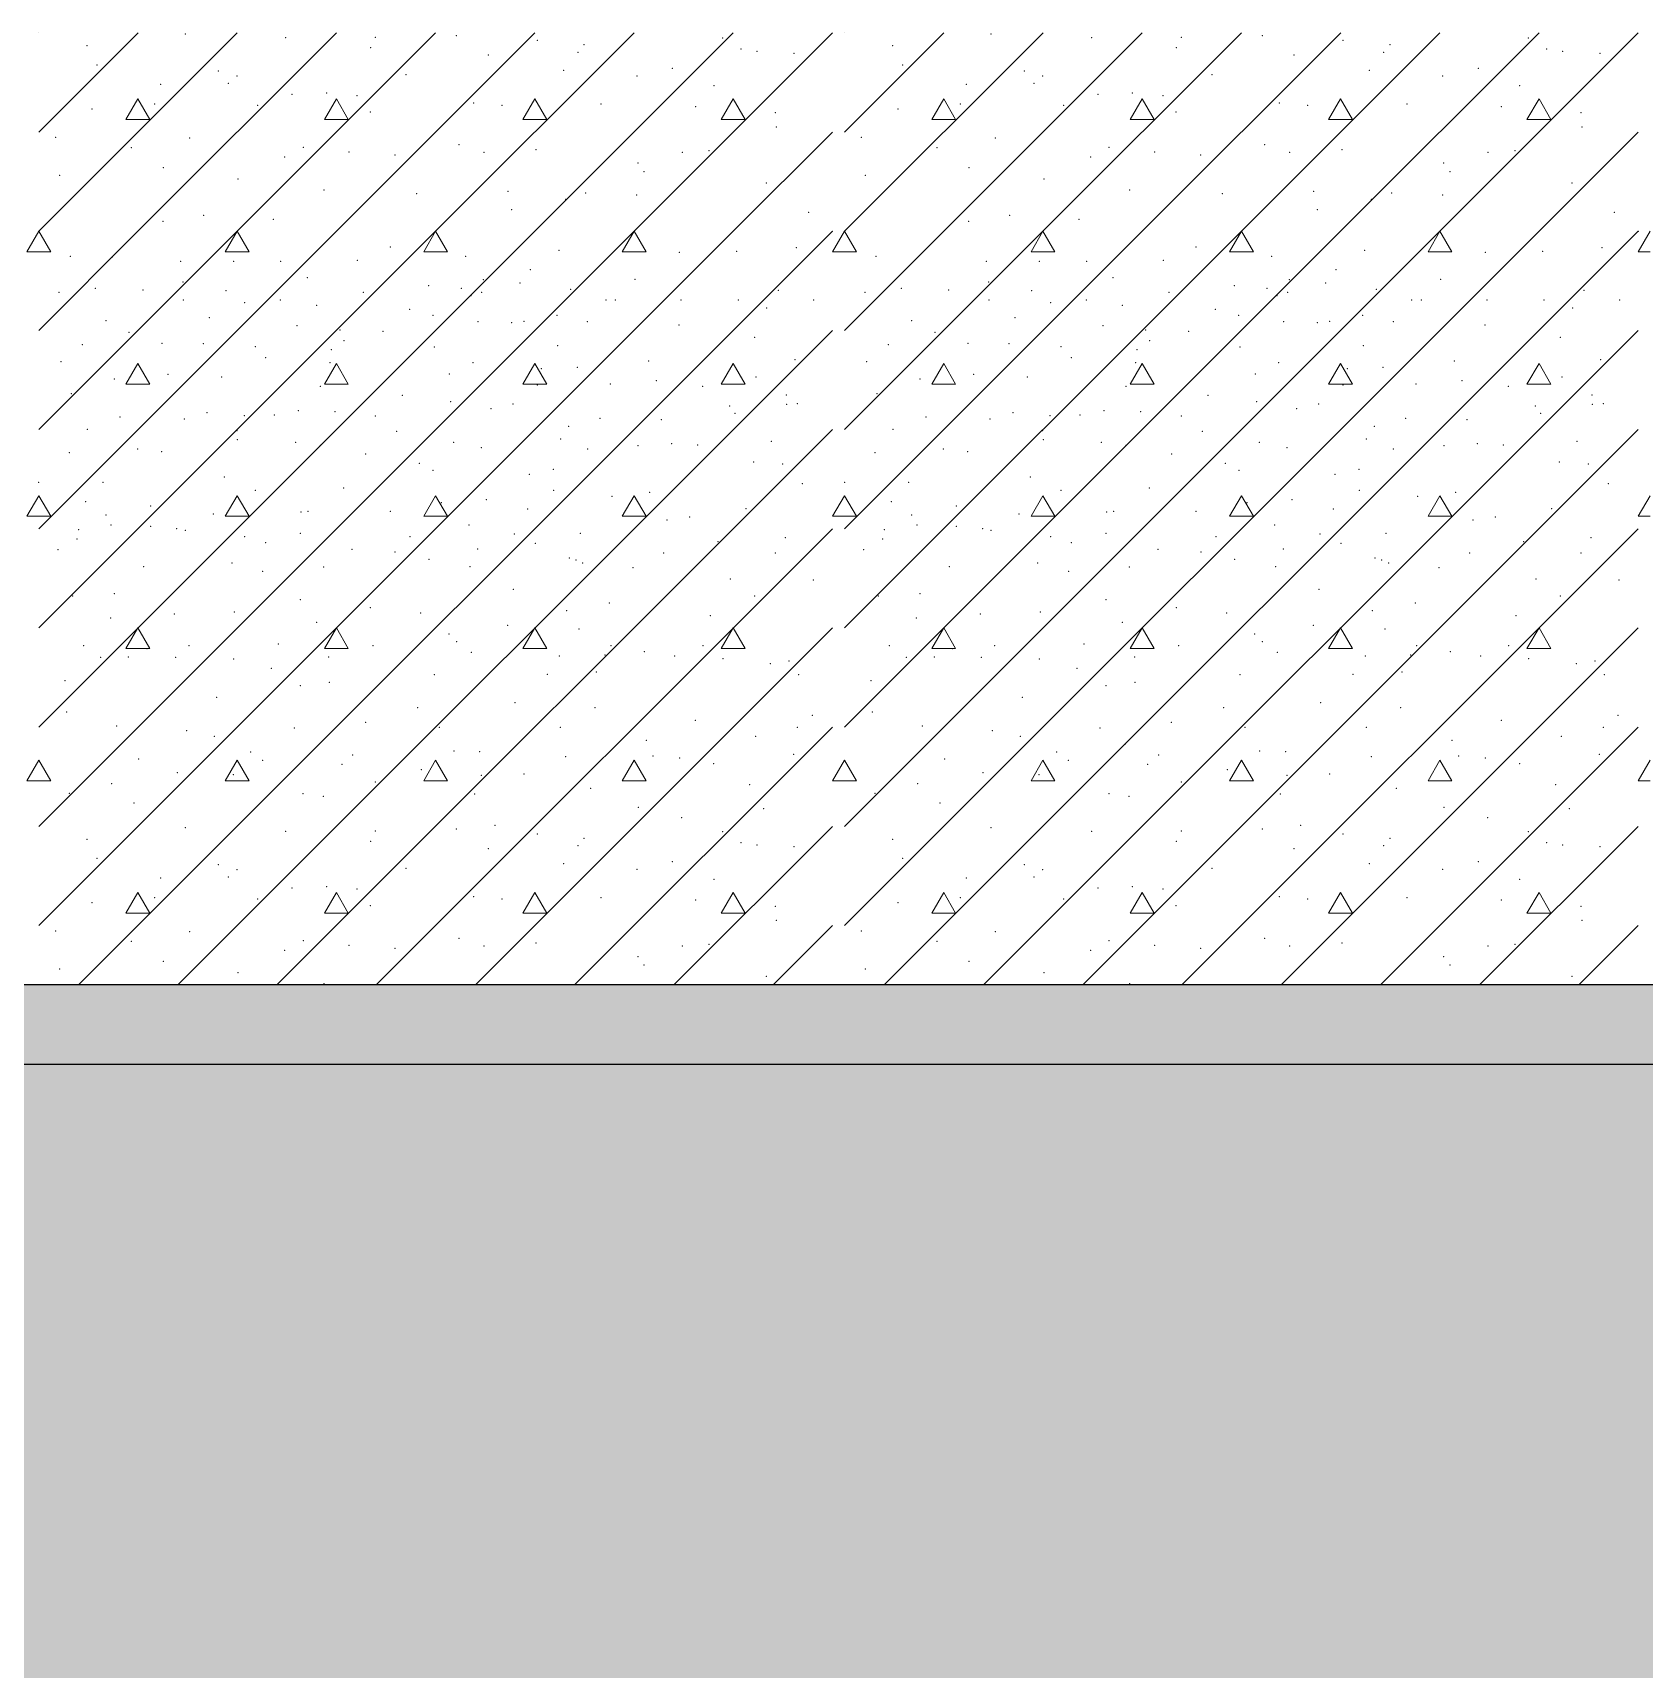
# Model space of a CAD drawing. Header units: millimetres. Extents: x 18162 to 7085488, y 72188 to 247925.
# Drawn here: x 3671636 to 3673666, y 88306 to 90368 of the extents above; entities that cross this region are included whole.
import ezdxf

# ---------------------------------------------------------------- set-up
doc = ezdxf.new("R2010")
doc.units = ezdxf.units.MM
doc.header["$MEASUREMENT"] = 0
doc.layers.add('Drawing & Figure', color=7, linetype='Continuous')
doc.layers.add('Structural - Bearing', color=7, linetype='Continuous')

# ---------------------------------------------------------------- blocks, each defined once
blk = doc.blocks.new('*X953', base_point=(3761974.7, 95118))
at = {"layer": 'Structural - Bearing', "color": 7, "linetype": 'Continuous', "lineweight": 9}
for p, q in [((3671643.6, 90242.9), (3671768.7, 90368)), ((3671643.6, 90367.9), (3671643.7, 90368)), ((3671643.6, 90117.9), (3671893.7, 90368)), ((3671768.6, 90117.9), (3672018.7, 90368)), ((3671893.6, 90117.9), (3672143.7, 90368)), ((3672018.6, 90117.9), (3672268.7, 90368)), ((3672143.6, 90117.9), (3672393.7, 90368)), ((3672268.6, 90117.9), (3672518.7, 90368)), ((3672393.6, 90117.9), (3672643.6, 90367.9)), ((3672658.8, 90242.9), (3672783.9, 90368)), ((3672658.8, 90367.9), (3672658.9, 90368)), ((3672658.8, 90117.9), (3672908.9, 90368)), ((3672783.8, 90117.9), (3673033.9, 90368)), ((3672908.8, 90117.9), (3673158.9, 90368)), ((3673033.8, 90117.9), (3673283.9, 90368)), ((3673158.8, 90117.9), (3673408.9, 90368)), ((3673283.8, 90117.9), (3673533.9, 90368)), ((3673408.8, 90117.9), (3673658.8, 90367.9)), ((3671753.5, 90258.6), (3671768.6, 90284.6)), ((3671768.6, 90284.6), (3671783.6, 90258.6)), ((3672003.5, 90258.6), (3672018.6, 90284.6)), ((3672018.6, 90284.6), (3672033.6, 90258.6)), ((3672253.5, 90258.6), (3672268.6, 90284.6)), ((3672268.6, 90284.6), (3672283.6, 90258.6)), ((3672503.5, 90258.6), (3672518.6, 90284.6)), ((3672518.6, 90284.6), (3672533.6, 90258.6)), ((3672768.6, 90258.6), (3672783.8, 90284.6)), ((3672783.8, 90284.6), (3672798.7, 90258.6)), ((3673018.6, 90258.6), (3673033.8, 90284.6)), ((3673033.8, 90284.6), (3673048.7, 90258.6)), ((3673268.6, 90258.6), (3673283.8, 90284.6)), ((3673283.8, 90284.6), (3673298.7, 90258.6)), ((3673518.6, 90258.6), (3673533.8, 90284.6)), ((3673533.8, 90284.6), (3673548.7, 90258.6)), ((3671783.6, 90258.6), (3671753.5, 90258.6)), ((3672033.6, 90258.6), (3672003.5, 90258.6)), ((3672283.6, 90258.6), (3672253.5, 90258.6)), ((3672533.6, 90258.6), (3672503.5, 90258.6)), ((3672798.7, 90258.6), (3672768.6, 90258.6)), ((3673048.7, 90258.6), (3673018.6, 90258.6)), ((3673298.7, 90258.6), (3673268.6, 90258.6)), ((3673548.7, 90258.6), (3673518.6, 90258.6)), ((3672518.6, 90117.9), (3672643.6, 90242.9)), ((3673533.8, 90117.9), (3673658.8, 90242.9)), ((3671628.5, 90091.9), (3671643.6, 90117.9)), ((3671643.6, 89242.9), (3672518.6, 90117.9)), ((3671643.6, 89367.9), (3672393.6, 90117.9)), ((3671643.6, 89992.9), (3671768.6, 90117.9)), ((3671643.6, 89492.9), (3672268.6, 90117.9)), ((3671643.6, 89617.9), (3672143.6, 90117.9)), ((3671643.6, 89742.9), (3672018.6, 90117.9)), ((3671643.6, 89867.9), (3671893.6, 90117.9)), ((3671658.8, 90091.9), (3671643.6, 90117.9)), ((3671693.7, 89168), (3672643.6, 90117.9)), ((3671893.6, 90117.9), (3671878.7, 90091.9)), ((3671908.8, 90091.9), (3671893.6, 90117.9)), ((3672143.6, 90117.9), (3672128.7, 90091.9)), ((3672158.8, 90091.9), (3672143.6, 90117.9)), ((3672393.6, 90117.9), (3672378.7, 90091.9)), ((3672408.8, 90091.9), (3672393.6, 90117.9)), ((3672643.6, 90091.9), (3672658.8, 90117.9)), ((3672658.8, 89242.9), (3673533.8, 90117.9)), ((3672658.8, 89367.9), (3673408.8, 90117.9)), ((3672658.8, 89992.9), (3672783.8, 90117.9)), ((3672658.8, 89492.9), (3673283.8, 90117.9)), ((3672658.8, 89617.9), (3673158.8, 90117.9)), ((3672658.8, 89742.9), (3673033.8, 90117.9)), ((3672658.8, 89867.9), (3672908.8, 90117.9)), ((3672673.9, 90091.9), (3672658.8, 90117.9)), ((3672708.9, 89168), (3673658.8, 90117.9)), ((3672908.8, 90117.9), (3672893.9, 90091.9)), ((3672923.9, 90091.9), (3672908.8, 90117.9)), ((3673158.8, 90117.9), (3673143.9, 90091.9)), ((3673173.9, 90091.9), (3673158.8, 90117.9)), ((3673408.8, 90117.9), (3673393.9, 90091.9)), ((3673423.9, 90091.9), (3673408.8, 90117.9)), ((3673658.8, 90091.9), (3673673.9, 90117.9)), ((3671643.6, 90091.9), (3671628.5, 90091.9)), ((3671643.6, 90091.9), (3671658.8, 90091.9)), ((3671878.7, 90091.9), (3671908.8, 90091.9)), ((3672128.7, 90091.9), (3672158.8, 90091.9)), ((3672378.7, 90091.9), (3672408.8, 90091.9)), ((3672658.8, 90091.9), (3672643.6, 90091.9)), ((3672658.8, 90091.9), (3672673.9, 90091.9)), ((3672893.9, 90091.9), (3672923.9, 90091.9)), ((3673143.9, 90091.9), (3673173.9, 90091.9)), ((3673393.9, 90091.9), (3673423.9, 90091.9)), ((3673673.9, 90091.9), (3673658.8, 90091.9)), ((3671818.7, 89168), (3672643.6, 89992.9)), ((3672833.9, 89168), (3673658.8, 89992.9)), ((3671753.5, 89925.3), (3671768.6, 89951.3)), ((3671768.6, 89951.3), (3671783.6, 89925.2)), ((3672003.5, 89925.3), (3672018.6, 89951.3)), ((3672018.6, 89951.3), (3672033.6, 89925.2)), ((3672253.5, 89925.3), (3672268.6, 89951.3)), ((3672268.6, 89951.3), (3672283.6, 89925.2)), ((3672503.5, 89925.3), (3672518.6, 89951.3)), ((3672518.6, 89951.3), (3672533.6, 89925.2)), ((3672768.6, 89925.3), (3672783.8, 89951.3)), ((3672783.8, 89951.3), (3672798.7, 89925.2)), ((3673018.6, 89925.3), (3673033.8, 89951.3)), ((3673033.8, 89951.3), (3673048.7, 89925.2)), ((3673268.6, 89925.3), (3673283.8, 89951.3)), ((3673283.8, 89951.3), (3673298.7, 89925.2)), ((3673518.6, 89925.3), (3673533.8, 89951.3)), ((3673533.8, 89951.3), (3673548.7, 89925.2)), ((3671783.6, 89925.2), (3671753.5, 89925.3)), ((3672033.6, 89925.2), (3672003.5, 89925.3)), ((3672283.6, 89925.2), (3672253.5, 89925.3)), ((3672533.6, 89925.2), (3672503.5, 89925.3)), ((3672798.7, 89925.2), (3672768.6, 89925.3)), ((3673048.7, 89925.2), (3673018.6, 89925.3)), ((3673298.7, 89925.2), (3673268.6, 89925.3)), ((3673548.7, 89925.2), (3673518.6, 89925.3)), ((3671943.7, 89168), (3672643.6, 89867.9)), ((3672958.9, 89168), (3673658.8, 89867.9)), ((3671628.5, 89758.6), (3671643.6, 89784.6)), ((3671658.8, 89758.6), (3671643.6, 89784.6)), ((3671893.6, 89784.6), (3671878.7, 89758.6)), ((3671908.8, 89758.6), (3671893.6, 89784.6)), ((3672143.6, 89784.6), (3672128.7, 89758.6)), ((3672158.8, 89758.6), (3672143.6, 89784.6)), ((3672393.6, 89784.6), (3672378.7, 89758.6)), ((3672408.8, 89758.6), (3672393.6, 89784.6)), ((3672643.6, 89758.6), (3672658.8, 89784.6)), ((3672673.9, 89758.6), (3672658.8, 89784.6)), ((3672908.8, 89784.6), (3672893.9, 89758.6)), ((3672923.9, 89758.6), (3672908.8, 89784.6)), ((3673158.8, 89784.6), (3673143.9, 89758.6)), ((3673173.9, 89758.6), (3673158.8, 89784.6)), ((3673408.8, 89784.6), (3673393.9, 89758.6)), ((3673423.9, 89758.6), (3673408.8, 89784.6)), ((3673658.8, 89758.6), (3673673.9, 89784.6)), ((3671643.6, 89758.6), (3671628.5, 89758.6)), ((3671643.6, 89758.6), (3671658.8, 89758.6)), ((3671878.7, 89758.6), (3671908.8, 89758.6)), ((3672128.7, 89758.6), (3672158.8, 89758.6)), ((3672378.7, 89758.6), (3672408.8, 89758.6)), ((3672658.8, 89758.6), (3672643.6, 89758.6)), ((3672658.8, 89758.6), (3672673.9, 89758.6)), ((3672893.9, 89758.6), (3672923.9, 89758.6)), ((3673143.9, 89758.6), (3673173.9, 89758.6)), ((3673393.9, 89758.6), (3673423.9, 89758.6)), ((3673673.9, 89758.6), (3673658.8, 89758.6)), ((3672068.7, 89168), (3672643.6, 89742.9)), ((3673083.9, 89168), (3673658.8, 89742.9)), ((3671753.5, 89591.9), (3671768.6, 89617.9)), ((3671768.6, 89617.9), (3671783.6, 89591.9)), ((3672003.5, 89591.9), (3672018.6, 89617.9)), ((3672018.6, 89617.9), (3672033.6, 89591.9)), ((3672193.7, 89168), (3672643.6, 89617.9)), ((3672253.5, 89591.9), (3672268.6, 89617.9)), ((3672268.6, 89617.9), (3672283.6, 89591.9)), ((3672503.5, 89591.9), (3672518.6, 89617.9)), ((3672518.6, 89617.9), (3672533.6, 89591.9)), ((3672768.6, 89591.9), (3672783.8, 89617.9)), ((3672783.8, 89617.9), (3672798.7, 89591.9)), ((3673018.6, 89591.9), (3673033.8, 89617.9)), ((3673033.8, 89617.9), (3673048.7, 89591.9)), ((3673208.9, 89168), (3673658.8, 89617.9)), ((3673268.6, 89591.9), (3673283.8, 89617.9)), ((3673283.8, 89617.9), (3673298.7, 89591.9)), ((3673518.6, 89591.9), (3673533.8, 89617.9)), ((3673533.8, 89617.9), (3673548.7, 89591.9)), ((3671783.6, 89591.9), (3671753.5, 89591.9)), ((3672033.6, 89591.9), (3672003.5, 89591.9)), ((3672283.6, 89591.9), (3672253.5, 89591.9)), ((3672533.6, 89591.9), (3672503.5, 89591.9)), ((3672798.7, 89591.9), (3672768.6, 89591.9)), ((3673048.7, 89591.9), (3673018.6, 89591.9)), ((3673298.7, 89591.9), (3673268.6, 89591.9)), ((3673548.7, 89591.9), (3673518.6, 89591.9)), ((3672318.7, 89168), (3672643.6, 89492.9)), ((3673333.9, 89168), (3673658.8, 89492.9)), ((3671628.5, 89425.3), (3671643.6, 89451.3)), ((3671658.8, 89425.3), (3671643.6, 89451.3)), ((3671893.6, 89451.3), (3671878.7, 89425.2)), ((3671908.8, 89425.3), (3671893.6, 89451.3)), ((3672143.6, 89451.3), (3672128.7, 89425.2)), ((3672158.8, 89425.3), (3672143.6, 89451.3)), ((3672393.6, 89451.3), (3672378.7, 89425.2)), ((3672408.8, 89425.3), (3672393.6, 89451.3)), ((3672643.6, 89425.3), (3672658.8, 89451.3)), ((3672673.9, 89425.3), (3672658.8, 89451.3)), ((3672908.8, 89451.3), (3672893.9, 89425.2)), ((3672923.9, 89425.3), (3672908.8, 89451.3)), ((3673158.8, 89451.3), (3673143.9, 89425.2)), ((3673173.9, 89425.3), (3673158.8, 89451.3)), ((3673408.8, 89451.3), (3673393.9, 89425.2)), ((3673423.9, 89425.3), (3673408.8, 89451.3)), ((3673658.8, 89425.3), (3673673.9, 89451.3)), ((3671643.6, 89425.2), (3671628.5, 89425.3)), ((3671643.6, 89425.2), (3671658.8, 89425.3)), ((3671878.7, 89425.2), (3671908.8, 89425.3)), ((3672128.7, 89425.2), (3672158.8, 89425.3)), ((3672378.7, 89425.2), (3672408.8, 89425.3)), ((3672658.8, 89425.2), (3672643.6, 89425.3)), ((3672658.8, 89425.2), (3672673.9, 89425.3)), ((3672893.9, 89425.2), (3672923.9, 89425.3)), ((3673143.9, 89425.2), (3673173.9, 89425.3)), ((3673393.9, 89425.2), (3673423.9, 89425.3)), ((3673673.9, 89425.2), (3673658.8, 89425.3)), ((3672443.7, 89168), (3672643.6, 89367.9)), ((3673458.9, 89168), (3673658.8, 89367.9)), ((3671753.5, 89258.6), (3671768.6, 89284.6)), ((3671768.6, 89284.6), (3671783.6, 89258.6)), ((3672003.5, 89258.6), (3672018.6, 89284.6)), ((3672018.6, 89284.6), (3672033.6, 89258.6)), ((3672253.5, 89258.6), (3672268.6, 89284.6)), ((3672268.6, 89284.6), (3672283.6, 89258.6)), ((3672503.5, 89258.6), (3672518.6, 89284.6)), ((3672518.6, 89284.6), (3672533.6, 89258.6)), ((3672768.6, 89258.6), (3672783.8, 89284.6)), ((3672783.8, 89284.6), (3672798.7, 89258.6)), ((3673018.6, 89258.6), (3673033.8, 89284.6)), ((3673033.8, 89284.6), (3673048.7, 89258.6)), ((3673268.6, 89258.6), (3673283.8, 89284.6)), ((3673283.8, 89284.6), (3673298.7, 89258.6)), ((3673518.6, 89258.6), (3673533.8, 89284.6)), ((3673533.8, 89284.6), (3673548.7, 89258.6)), ((3671783.6, 89258.6), (3671753.5, 89258.6)), ((3672033.6, 89258.6), (3672003.5, 89258.6)), ((3672283.6, 89258.6), (3672253.5, 89258.6)), ((3672533.6, 89258.6), (3672503.5, 89258.6)), ((3672798.7, 89258.6), (3672768.6, 89258.6)), ((3673048.7, 89258.6), (3673018.6, 89258.6)), ((3673298.7, 89258.6), (3673268.6, 89258.6)), ((3673548.7, 89258.6), (3673518.6, 89258.6)), ((3672568.7, 89168), (3672643.6, 89242.9)), ((3673583.9, 89168), (3673658.8, 89242.9))]:
    blk.add_line(p, q, dxfattribs=at)
for p in [(3671704.5, 90351.5), (3671828.2, 90366.2), (3671954.8, 90361.9), (3672067.9, 90362.2), (3672169.9, 90364.5), (3672271.9, 90358.3), (3672330.7, 90353.1), (3672505.2, 90361.4), (3672719.6, 90351.5), (3672843.3, 90366.2), (3672970, 90361.9), (3673083, 90362.2), (3673185, 90364.5), (3673287, 90358.3), (3673345.8, 90353.1), (3673520.4, 90361.4), (3672061.7, 90349.1), (3672210.1, 90339.8), (3672323, 90343.4), (3672528.4, 90347.5), (3672548.5, 90344.4), (3672595.3, 90342.2), (3673076.9, 90349.1), (3673225.2, 90339.8), (3673338.1, 90343.4), (3673543.5, 90347.5), (3673563.6, 90344.4), (3673610.5, 90342.2), (3671717.1, 90327.4), (3671870.1, 90319.7), (3671893.3, 90313.5), (3672106.5, 90315.1), (3672305, 90320.7), (3672397.3, 90313.6), (3672442, 90323.2), (3672732.2, 90327.4), (3672885.2, 90319.7), (3672908.4, 90313.5), (3673121.7, 90315.1), (3673320.1, 90320.7), (3673412.5, 90313.6), (3673457.2, 90323.2), (3671797.1, 90302.8), (3671882.5, 90304.3), (3671962.8, 90290.4), (3672006.4, 90292.1), (3672044.7, 90288.8), (3672494.4, 90301.2), (3672812.2, 90302.8), (3672897.6, 90304.3), (3672978, 90290.4), (3673021.5, 90292.1), (3673059.9, 90288.8), (3673509.5, 90301.2), (3671710.9, 90271.7), (3671789.8, 90278), (3671919.6, 90276.4), (3672061.5, 90268.2), (3672191.5, 90279.5), (3672227.1, 90276.4), (3672352.2, 90278), (3672471.2, 90274.9), (3672726.1, 90271.7), (3672804.9, 90278), (3672934.7, 90276.4), (3673076.6, 90268.2), (3673206.7, 90279.5), (3673242.2, 90276.4), (3673367.4, 90278), (3673486.4, 90274.9), (3672571.7, 90267.2), (3672572.9, 90249.3), (3673586.8, 90267.2), (3673588, 90249.3), (3671664.8, 90236), (3671833.6, 90235.2), (3672173, 90227), (3672679.9, 90236), (3672848.7, 90235.2), (3673188.1, 90227), (3671760.1, 90223.1), (3671953.6, 90211.5), (3671976.9, 90223.7), (3672034.4, 90217.9), (3672092.3, 90214.1), (3672204.4, 90217.3), (3672204.4, 90217.3), (3672270.3, 90220.8), (3672454.4, 90217.3), (3672488.2, 90219.3), (3672775.2, 90223.1), (3672968.7, 90211.5), (3672992, 90223.7), (3673049.5, 90217.9), (3673107.4, 90214.1), (3673219.5, 90217.3), (3673219.5, 90217.3), (3673285.5, 90220.8), (3673469.5, 90217.3), (3673503.4, 90219.3), (3671670, 90188.3), (3671800.7, 90198), (3672398.6, 90203.8), (3672406.3, 90193), (3672685.1, 90188.3), (3672815.8, 90198), (3673413.7, 90203.8), (3673421.5, 90193), (3671894.7, 90183.7), (3672003, 90169.8), (3672119.6, 90165.2), (3672234.8, 90168.3), (3672332.8, 90166), (3672560.1, 90178.8), (3672909.9, 90183.7), (3673018.1, 90169.8), (3673134.7, 90165.2), (3673249.9, 90168.3), (3673347.9, 90166), (3673575.2, 90178.8), (3672239.4, 90145.1), (3672307.3, 90158), (3672397.1, 90163.6), (3673254.6, 90145.1), (3673322.4, 90158), (3673412.2, 90163.6), (3671800, 90130.4), (3671851.5, 90138.1), (3671939.1, 90132.9), (3672613.5, 90141.5), (3672815.2, 90130.4), (3672866.7, 90138.1), (3672954.2, 90132.9), (3673628.6, 90141.5), (3671643.6, 90117.9), (3671643.6, 90117.9), (3671643.6, 90117.9), (3672643.6, 90117.9), (3672643.6, 90117.9), (3672643.6, 90117.9), (3672658.8, 90117.9), (3672658.8, 90117.9), (3672658.8, 90117.9), (3673658.8, 90117.9), (3673658.8, 90117.9), (3673658.8, 90117.9), (3671683.3, 90086.2), (3671735.9, 90085.1), (3672086.4, 90097.8), (3672181.7, 90086.2), (3672298.9, 90093.9), (3672450.8, 90091.3), (3672523, 90092.5), (3672598, 90097), (3672698.4, 90086.2), (3672751, 90085.1), (3673101.5, 90097.8), (3673196.8, 90086.2), (3673314, 90093.9), (3673466, 90091.3), (3673538.2, 90092.5), (3673613.1, 90097), (3671822.4, 90079.8), (3671889.3, 90079.8), (3671948.6, 90079.8), (3672045.1, 90081.1), (3672262.8, 90069.5), (3672837.5, 90079.8), (3672904.4, 90079.8), (3672963.7, 90079.8), (3673060.3, 90081.1), (3673277.9, 90069.5), (3671669.3, 90040.8), (3671715, 90046), (3671775, 90044), (3671825.3, 90053.7), (3671879.4, 90042.9), (3671982, 90059.2), (3672052.4, 90040.8), (3672134.7, 90049.4), (3672176.1, 90046), (3672201.8, 90040.8), (3672203.9, 90056.8), (3672249.9, 90052.7), (3672313.9, 90044.7), (3672394.9, 90057.3), (3672575.3, 90043.4), (3672684.4, 90040.8), (3672730.2, 90046), (3672790.2, 90044), (3672840.4, 90053.7), (3672894.6, 90042.9), (3672997.2, 90059.2), (3673067.6, 90040.8), (3673149.8, 90049.4), (3673191.2, 90046), (3673216.9, 90040.8), (3673219, 90056.8), (3673265, 90052.7), (3673329, 90044.7), (3673410, 90057.3), (3673590.4, 90043.4), (3671825.8, 90031.2), (3671903.2, 90027.9), (3671948.1, 90031.2), (3671993.6, 90024.4), (3672188.4, 90036.7), (3672358.2, 90031.2), (3672370.2, 90031.3), (3672452.9, 90031.2), (3672525, 90031.2), (3672560.9, 90021.3), (3672620.1, 90031.1), (3672840.9, 90031.2), (3672918.3, 90027.9), (3672963.3, 90031.2), (3673008.8, 90024.4), (3673203.6, 90036.7), (3673373.3, 90031.2), (3673385.4, 90031.3), (3673468.1, 90031.2), (3673540.2, 90031.2), (3673576, 90021.3), (3673635.2, 90031.1), (3671728.4, 90005.1), (3671858.4, 90009), (3672111, 90019.6), (3672140.3, 90011.9), (3672197.1, 90003.8), (3672239.4, 90002.7), (3672254.9, 90004.3), (3672296.6, 90012), (3672334.9, 90003.8), (3672450.4, 89999.6), (3672743.5, 90005.1), (3672873.5, 90009), (3673126.1, 90019.6), (3673155.4, 90011.9), (3673212.2, 90003.8), (3673254.6, 90002.7), (3673270, 90004.3), (3673311.7, 90012), (3673350, 90003.8), (3673465.5, 89999.6), (3671757.5, 89990.6), (3671969.2, 89998.7), (3672023.1, 89993.5), (3672028.2, 89979.9), (3672077.2, 89991.9), (3672545.4, 89984.2), (3672772.7, 89990.6), (3672984.3, 89998.7), (3673038.2, 89993.5), (3673043.3, 89979.9), (3673092.3, 89991.9), (3673560.5, 89984.2), (3671698.7, 89975.1), (3671799, 89976.5), (3671850.8, 89976.1), (3671916.4, 89972.2), (3671929.4, 89958.7), (3672012.3, 89968.7), (3672142.1, 89971.8), (3672297.3, 89973.5), (3672713.9, 89975.1), (3672814.2, 89976.5), (3672865.9, 89976.1), (3672931.6, 89972.2), (3672944.5, 89958.7), (3673027.4, 89968.7), (3673157.2, 89971.8), (3673312.5, 89973.5), (3671671.7, 89953.6), (3671806.3, 89937.5), (3672010.4, 89952.3), (3672089.5, 89938.8), (3672161, 89938.1), (3672190.7, 89952.3), (3672231.9, 89956.1), (3672276.9, 89944.6), (3672322.1, 89946.5), (3672412, 89954.2), (3672596.3, 89956.2), (3672686.8, 89953.6), (3672821.4, 89937.5), (3673025.5, 89952.3), (3673104.7, 89938.8), (3673176.2, 89938.1), (3673205.8, 89952.3), (3673247, 89956.1), (3673292.1, 89944.6), (3673337.2, 89946.5), (3673427.1, 89954.2), (3673611.4, 89956.2), (3671738.7, 89931.7), (3671873.9, 89934.3), (3671998.4, 89922.4), (3672271.8, 89924), (3672363.7, 89925.2), (3672421.7, 89929.5), (3672480, 89922.2), (3672547.4, 89934.3), (3672753.8, 89931.7), (3672889, 89934.3), (3673013.5, 89922.4), (3673286.9, 89924), (3673378.8, 89925.2), (3673436.8, 89929.5), (3673495.1, 89922.2), (3673562.5, 89934.3), (3671684.7, 89913.1), (3672101.8, 89911.1), (3672162.8, 89903), (3672241.1, 89900.2), (3672513.9, 89897.6), (3672585.6, 89911.6), (3672585.7, 89899.8), (3672599.5, 89900.7), (3672699.8, 89913.1), (3673116.9, 89911.1), (3673177.9, 89903), (3673256.2, 89900.2), (3673529, 89897.6), (3673600.7, 89911.6), (3673600.9, 89899.8), (3673614.6, 89900.7), (3671746.2, 89883.8), (3671827.1, 89881.1), (3671855.8, 89889.2), (3671902.6, 89885.3), (3671940.4, 89886.3), (3671970.5, 89891.8), (3672016.8, 89890.5), (3672067.9, 89885), (3672213.5, 89894.1), (3672350.7, 89882.2), (3672428, 89880.6), (3672520.7, 89888.4), (3672761.3, 89883.8), (3672842.2, 89881.1), (3672871, 89889.2), (3672917.7, 89885.3), (3672955.5, 89886.3), (3672985.6, 89891.8), (3673031.9, 89890.5), (3673083, 89885), (3673228.6, 89894.1), (3673365.8, 89882.2), (3673443.1, 89880.6), (3673535.8, 89888.4), (3671704.8, 89868.3), (3671893.3, 89866.7), (3671894, 89855.4), (3672094.5, 89865.5), (3672301.3, 89855.9), (3672311.3, 89872.1), (3672719.9, 89868.3), (3672908.4, 89866.7), (3672909.2, 89855.4), (3673109.6, 89865.5), (3673316.4, 89855.9), (3673326.4, 89872.1), (3671682.1, 89838.9), (3671768.1, 89843.6), (3671798.7, 89839.9), (3671967.3, 89851.7), (3671998.4, 89848.2), (3672055.7, 89837.2), (3672166.2, 89851.8), (3672201.2, 89845.3), (3672335.2, 89843.6), (3672398.8, 89847.6), (3672441, 89850.1), (3672473.6, 89848.5), (3672473.6, 89848.5), (3672566.7, 89853.1), (3672697.2, 89838.9), (3672783.2, 89843.6), (3672813.9, 89839.9), (3672982.4, 89851.7), (3673013.5, 89848.2), (3673070.8, 89837.2), (3673181.3, 89851.8), (3673216.3, 89845.3), (3673350.4, 89843.6), (3673414, 89847.6), (3673456.1, 89850.1), (3673488.7, 89848.5), (3673488.7, 89848.5), (3673581.8, 89853.1), (3672123.3, 89825.4), (3672140.5, 89816.4), (3672291.8, 89817.9), (3672544.4, 89827), (3672580.8, 89824.6), (3673138.4, 89825.4), (3673155.6, 89816.4), (3673306.9, 89817.9), (3673559.5, 89827), (3673595.9, 89824.6), (3671643.6, 89801.6), (3671724.5, 89801.6), (3671877.6, 89808.3), (3672027.8, 89794.4), (3672261.8, 89811.5), (3672605.8, 89799.8), (3672658.8, 89801.6), (3672739.6, 89801.6), (3672892.7, 89808.3), (3673043, 89794.4), (3673276.9, 89811.5), (3673620.9, 89799.8), (3671702.6, 89777.2), (3671804.9, 89779.2), (3671916.4, 89791.3), (3672150.7, 89775.9), (3672207.4, 89779.7), (3672292.4, 89791.3), (3672365.8, 89783.6), (3672413.4, 89788.7), (3672717.7, 89777.2), (3672820, 89779.2), (3672931.5, 89791.3), (3673165.9, 89775.9), (3673222.5, 89779.7), (3673307.5, 89791.3), (3673380.9, 89783.6), (3673428.6, 89788.7), (3671728.4, 89760.4), (3671784.6, 89771.6), (3671863.6, 89761.7), (3671973.9, 89763.9), (3671982.9, 89764.7), (3672086.5, 89764.7), (3672259.5, 89767.8), (3672435.3, 89754), (3672463.7, 89757.8), (3672534.5, 89768.4), (3672743.5, 89760.4), (3672799.8, 89771.6), (3672878.7, 89761.7), (3672989, 89763.9), (3672998, 89764.7), (3673101.6, 89764.7), (3673274.7, 89767.8), (3673450.5, 89754), (3673478.8, 89757.8), (3673549.6, 89768.4), (3671693.9, 89741.6), (3671734.8, 89747.5), (3671784.6, 89746), (3671817.6, 89743.1), (3671828.4, 89740.8), (3671903.2, 89733.1), (3671973, 89737.2), (3672111.5, 89733.1), (3672185.5, 89747.5), (3672242.9, 89736.4), (3672325.9, 89737.2), (3672584.3, 89731.7), (3672709.1, 89741.6), (3672749.9, 89747.5), (3672799.8, 89746), (3672832.7, 89743.1), (3672843.5, 89740.8), (3672918.3, 89733.1), (3672988.2, 89737.2), (3673126.6, 89733.1), (3673200.6, 89747.5), (3673258, 89736.4), (3673341, 89737.2), (3673599.4, 89731.7), (3671667.8, 89716.6), (3671691.7, 89729.9), (3671929.4, 89725.6), (3672038.5, 89716.8), (3672092.6, 89713.8), (3672196.7, 89717.6), (3672269.2, 89724.4), (3672431, 89712.4), (3672499.2, 89726.7), (3672571.7, 89712.2), (3672683, 89716.6), (3672706.8, 89729.9), (3672944.5, 89725.6), (3673053.7, 89716.8), (3673107.8, 89713.8), (3673211.8, 89717.6), (3673284.3, 89724.4), (3673446.2, 89712.4), (3673514.3, 89726.7), (3673586.8, 89712.2), (3671775.8, 89695.2), (3671887.1, 89699.8), (3672002.5, 89694.7), (3672135.4, 89704.4), (3672186.9, 89695.2), (3672312.1, 89706), (3672320.3, 89703.4), (3672329.1, 89699.8), (3672392.4, 89693.7), (3672791, 89695.2), (3672902.2, 89699.8), (3673017.7, 89694.7), (3673150.5, 89704.4), (3673202, 89695.2), (3673327.2, 89706), (3673335.4, 89703.4), (3673344.2, 89699.8), (3673407.6, 89693.7), (3671925.9, 89689.2), (3672515, 89679.5), (3672619.6, 89678.2), (3672941, 89689.2), (3673530.1, 89679.5), (3673634.7, 89678.2), (3671686.2, 89658.1), (3671738.7, 89661.3), (3671973.1, 89653.7), (3672241.4, 89666.6), (3672362.6, 89649.4), (3672545.4, 89658.1), (3672701.3, 89658.1), (3672753.8, 89661.3), (3672988.2, 89653.7), (3673256.5, 89666.6), (3673377.8, 89649.4), (3673560.5, 89658.1), (3671734.1, 89630.3), (3671814.6, 89635.5), (3671890.2, 89638), (3672061.6, 89643.3), (3672125, 89636.8), (3672308.8, 89639.8), (3672489.8, 89633.4), (3672749.2, 89630.3), (3672829.8, 89635.5), (3672905.3, 89638), (3673076.8, 89643.3), (3673140.1, 89636.8), (3673323.9, 89639.8), (3673504.9, 89633.4), (3671993.6, 89625.2), (3672160.3, 89610.2), (3672234.4, 89621.3), (3672324.4, 89616.4), (3673008.8, 89625.2), (3673175.4, 89610.2), (3673249.6, 89621.3), (3673339.6, 89616.4), (3671700.1, 89595.4), (3671779.9, 89591.7), (3671833, 89595.4), (3671945.6, 89597.8), (3672064.8, 89595.4), (3672170.1, 89600.7), (3672188.8, 89587.2), (3672364.6, 89595.4), (3672406.7, 89588.1), (3672480.5, 89595.4), (3672715.3, 89595.4), (3672795, 89591.7), (3672848.1, 89595.4), (3672960.7, 89597.8), (3673079.9, 89595.4), (3673185.2, 89600.7), (3673203.9, 89587.2), (3673379.8, 89595.4), (3673421.9, 89588.1), (3673495.6, 89595.4), (3671721.5, 89581.1), (3671756.7, 89581.4), (3671816, 89580.9), (3671889.3, 89578.8), (3671936.6, 89566.9), (3672009.1, 89581.4), (3672299.7, 89582.4), (3672356.9, 89583.9), (3672445, 89582.4), (3672505.6, 89579.3), (3672565.5, 89573.1), (3672588.9, 89576.1), (3672736.6, 89581.1), (3672771.8, 89581.4), (3672831.1, 89580.9), (3672904.4, 89578.8), (3672951.7, 89566.9), (3673024.2, 89581.4), (3673314.8, 89582.4), (3673372, 89583.9), (3673460.1, 89582.4), (3673520.7, 89579.3), (3673580.6, 89573.1), (3673604.1, 89576.1), (3671676.9, 89551.5), (3672009.6, 89549.6), (3672142.1, 89559.2), (3672284.3, 89559.3), (3672346.1, 89562.3), (3672601, 89559.2), (3672692.1, 89551.5), (3673024.7, 89549.6), (3673157.2, 89559.2), (3673299.4, 89559.3), (3673361.2, 89562.3), (3673616.2, 89559.2), (3671867.9, 89530.3), (3671973.1, 89545.4), (3672883, 89530.3), (3672988.2, 89545.4), (3671678.9, 89512), (3672121.2, 89517.5), (3672243.5, 89523.9), (3672344.4, 89517.5), (3672618.1, 89507.7), (3672694, 89512), (3673136.3, 89517.5), (3673258.6, 89523.9), (3673359.5, 89517.5), (3673633.3, 89507.7), (3671741.8, 89494.3), (3671830.1, 89488.7), (3671965.6, 89491.7), (3672055.4, 89499), (3672148.3, 89492.8), (3672300.9, 89492.7), (3672471, 89501.4), (3672599.5, 89492.8), (3672757, 89494.3), (3672845.2, 89488.7), (3672980.7, 89491.7), (3673070.6, 89499), (3673163.4, 89492.8), (3673316, 89492.7), (3673486.1, 89501.4), (3673614.6, 89492.8), (3671865, 89481.5), (3671996.8, 89471.1), (3672409, 89476.3), (3672546.8, 89481.5), (3672880.1, 89481.5), (3673012, 89471.1), (3673424.1, 89476.3), (3673562, 89481.5), (3671769.7, 89452.6), (3671910.8, 89461.6), (3671925.6, 89451.2), (3672025.8, 89446.2), (3672039.3, 89457.7), (3672166.8, 89462.9), (3672199.3, 89461.9), (3672307.4, 89455.7), (3672417.3, 89456.5), (3672451.1, 89454.1), (3672494.1, 89447.1), (3672594.6, 89458.7), (3672784.8, 89452.6), (3672926, 89461.6), (3672940.8, 89451.2), (3673040.9, 89446.2), (3673054.5, 89457.7), (3673181.9, 89462.9), (3673214.4, 89461.9), (3673322.6, 89455.7), (3673432.4, 89456.5), (3673466.3, 89454.1), (3673509.3, 89447.1), (3673609.7, 89458.7), (3671818.1, 89435.6), (3671888.8, 89433.1), (3672067.9, 89424), (3672125.8, 89439.4), (3672201.3, 89432), (3672254.9, 89434), (3672833.2, 89435.6), (3672903.9, 89433.1), (3673083, 89424), (3673141, 89439.4), (3673216.4, 89432), (3673270, 89434), (3671682.1, 89409.5), (3671735.7, 89421.7), (3671976.7, 89409.2), (3672002.1, 89405.8), (3672192.8, 89408.5), (3672339, 89415.9), (3672539.5, 89420.4), (3672539.5, 89420.4), (3672697.2, 89409.5), (3672750.8, 89421.7), (3672991.9, 89409.2), (3673017.2, 89405.8), (3673207.9, 89408.5), (3673354.1, 89415.9), (3673554.7, 89420.4), (3673554.7, 89420.4), (3671763.8, 89397.3), (3672399.1, 89391.9), (3672556.9, 89390.3), (3672778.9, 89397.3), (3673414.2, 89391.9), (3673572, 89390.3), (3671828.2, 89366.1), (3671954.8, 89361.8), (3672067.9, 89362.2), (3672169.9, 89364.5), (3672218.4, 89369), (3672453.8, 89379), (3672505.2, 89361.4), (3672843.3, 89366.1), (3672970, 89361.8), (3673083, 89362.2), (3673185, 89364.5), (3673233.5, 89369), (3673469, 89379), (3673520.4, 89361.4), (3671704.5, 89351.5), (3672061.7, 89349.1), (3672210.1, 89339.8), (3672271.9, 89358.3), (3672323, 89343.4), (3672330.7, 89353), (3672528.4, 89347.5), (3672548.5, 89344.4), (3672595.3, 89342.2), (3672719.6, 89351.5), (3673076.9, 89349.1), (3673225.2, 89339.8), (3673287, 89358.3), (3673338.1, 89343.4), (3673345.8, 89353), (3673543.5, 89347.5), (3673563.6, 89344.4), (3673610.5, 89342.2), (3671717.1, 89327.4), (3671870.1, 89319.7), (3672305, 89320.7), (3672442, 89323.2), (3672732.2, 89327.4), (3672885.2, 89319.7), (3673320.1, 89320.7), (3673457.2, 89323.2), (3671797.1, 89302.8), (3671882.5, 89304.2), (3671893.3, 89313.5), (3672106.5, 89315.1), (3672397.3, 89313.6), (3672494.4, 89301.2), (3672812.2, 89302.8), (3672897.6, 89304.2), (3672908.4, 89313.5), (3673121.7, 89315.1), (3673412.5, 89313.6), (3673509.5, 89301.2), (3671789.8, 89278), (3671962.8, 89290.3), (3672006.4, 89292.1), (3672044.7, 89288.8), (3672191.5, 89279.5), (3672352.2, 89278), (3672804.9, 89278), (3672978, 89290.3), (3673021.5, 89292.1), (3673059.9, 89288.8), (3673206.7, 89279.5), (3673367.4, 89278), (3671710.9, 89271.7), (3671919.6, 89276.4), (3672061.5, 89268.1), (3672227.1, 89276.4), (3672471.2, 89274.9), (3672571.7, 89267.2), (3672726.1, 89271.7), (3672934.7, 89276.4), (3673076.6, 89268.1), (3673242.2, 89276.4), (3673486.4, 89274.9), (3673586.8, 89267.2), (3672572.9, 89249.3), (3673588, 89249.3), (3671664.8, 89235.9), (3671760.1, 89223.1), (3671833.6, 89235.2), (3671976.9, 89223.7), (3672034.4, 89217.9), (3672173, 89227), (3672204.4, 89217.2), (3672204.4, 89217.2), (3672270.3, 89220.8), (3672454.4, 89217.2), (3672488.2, 89219.2), (3672679.9, 89235.9), (3672775.2, 89223.1), (3672848.7, 89235.2), (3672992, 89223.7), (3673049.5, 89217.9), (3673188.1, 89227), (3673219.5, 89217.2), (3673219.5, 89217.2), (3673285.5, 89220.8), (3673469.5, 89217.2), (3673503.4, 89219.2), (3671800.7, 89198), (3671953.6, 89211.5), (3672092.3, 89214), (3672398.6, 89203.8), (3672815.8, 89198), (3672968.7, 89211.5), (3673107.4, 89214), (3673413.7, 89203.8), (3671670, 89188.3), (3671894.7, 89183.7), (3672406.3, 89193), (3672560.1, 89178.8), (3672685.1, 89188.3), (3672909.9, 89183.7), (3673421.5, 89193), (3673575.2, 89178.8), (3672003, 89169.8), (3672234.8, 89168.3), (3673018.1, 89169.8), (3673249.9, 89168.3)]:
    blk.add_point(p, dxfattribs=at)

msp = doc.modelspace()

# ---------------------------------------------------------------- hatches: boundary and pattern name
at = {"linetype": 'Continuous', "lineweight": 13}
h = msp.add_hatch(dxfattribs=at)
h.set_pattern_fill('Earth_0003', color=254, style=0, pattern_type=2)
h.set_pattern_definition([(45, (3761974.73, 95118), (-275.7716, 275.7716), []), (45, (3761882.8, 95209.9), (-551.5433, 551.5433), []), (45, (3761790.9, 95301.85), (-551.5433, 551.5433), []), (135, (3761698.96, 95393.78), (91.92388, 91.92388), [390, -390])])
h.paths.add_polyline_path([(3610592.4, 72524.1), (3664229.1, 72524.1), (3726468.1, 72524.1), (3726468.1, 91687.6), (3688648.6, 91687.6), (3686029.1, 89068), (3684529.1, 89068), (3684429.1, 89068), (3664229.1, 89068), (3664129.1, 89068), (3640232.8, 89068), (3634482.8, 94818), (3610592.4, 94818)])
at = {"layer": 'Structural - Bearing', "linetype": 'Continuous', "lineweight": 9}
h = msp.add_hatch(dxfattribs=at)
h.set_pattern_fill('Structural_Concrete_0003', style=0, pattern_type=2)
h.set_pattern_definition([(0, (3761974.73, 95118), (0, 311.7691), [30, -150]), (0, (3762064.73, 95273.9), (0, 311.7691), [30, -150]), (60, (3761974.73, 95118), (-270, 155.8846), [30, -150]), (60, (3762154.73, 95118), (-270, 155.8846), [30, -150]), (120, (3762004.73, 95118), (270, 155.8846), [30, -150]), (120, (3762184.73, 95118), (270, 155.8846), [30, -150]), (0, (3761974.73, 95148.007), (0, 60), [0, -60, 0, -90]), (45, (3762004.73, 95148.007), (-42.426407, 42.426407), [0, -45, 0, -75])])
h.paths.add_polyline_path([(3664129.1, 89168), (3664129.1, 89068), (3684529.1, 89068), (3684529.1, 89168)])

# ---------------------------------------------------------------- linework, layer by layer
at = {"layer": 'Drawing & Figure', "color": 7, "linetype": 'Continuous', "lineweight": 13}
msp.add_lwpolyline([(3688648.6, 91687.6), (3686029.1, 89068), (3684529.1, 89068), (3640232.8, 89068), (3634482.8, 94818)], dxfattribs=at)
at = {"layer": 'Structural - Bearing', "color": 7, "linetype": 'Continuous', "lineweight": 25}
for p, q in [((3684429.1, 89168), (3664229.1, 89168)), ((3684529.1, 89068), (3664129.1, 89068))]:
    msp.add_line(p, q, dxfattribs=at)

# ---------------------------------------------------------------- block references
at = {"layer": 'Structural - Bearing', "lineweight": 0}
msp.add_blockref('*X953', (3761974.7, 95118), dxfattribs=at)

doc.saveas('drawing.dxf')
